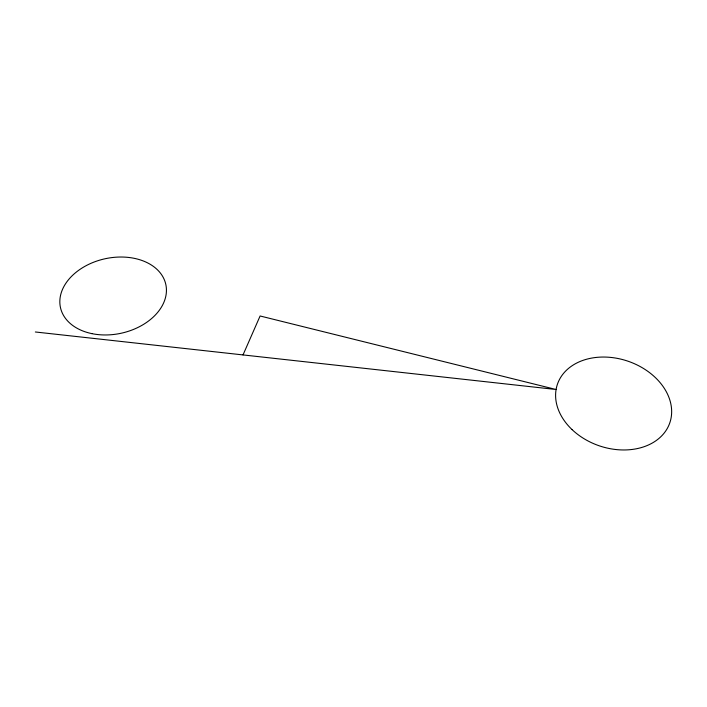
<?xml version="1.0" encoding="UTF-8"?>
<svg xmlns="http://www.w3.org/2000/svg" width="707" height="707" viewBox="0 0 707 707"><rect width="100%" height="100%" fill="white"/><g stroke="black" fill="none" stroke-linecap="round" stroke-linejoin="round"><path stroke-width="1.06" d="M243.022 354.923L260.105 315.985L556.082 389.504L35.35 331.981M91.937 333.642A53.926 38.098 -12.4 0 0 166.092 285.92A53.926 38.098 -12.4 0 0 81.385 268.448A53.926 38.098 -12.4 0 0 91.937 333.642M572.078 429.617A59.415 44.682 19 0 0 669.485 423.732A59.415 44.682 19 0 0 599.306 357.168A59.415 44.682 19 0 0 572.078 429.617"/></g></svg>
